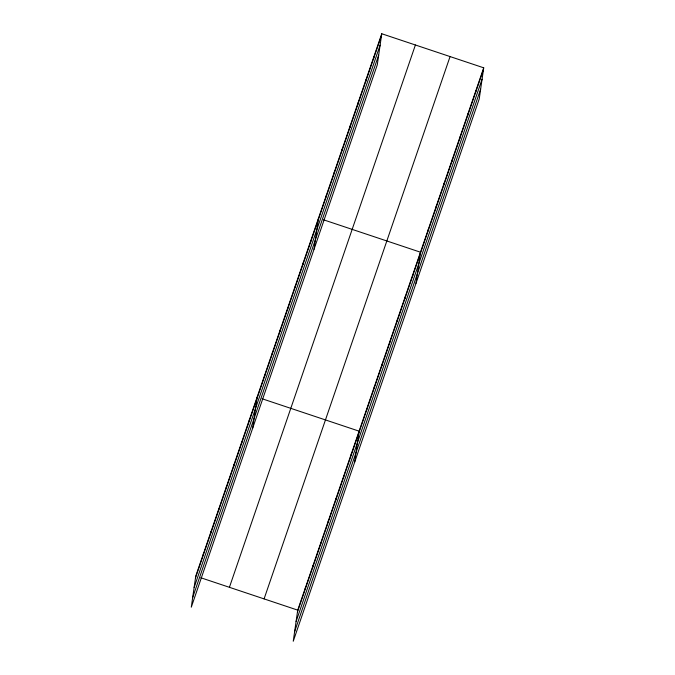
<?xml version="1.0" encoding="UTF-8"?>
<svg xmlns="http://www.w3.org/2000/svg" width="675" height="675" viewBox="0 0 675 675"><rect width="100%" height="100%" fill="white"/><g stroke="black" fill="none" stroke-linecap="round" stroke-linejoin="round"><path stroke-width="1.01" d="M203.192 555.407L203.445 553.694M210.87 533.039L211.115 531.326M218.54 510.671L218.784 508.958M226.209 488.295L226.462 486.582M233.887 465.927L234.132 464.214M241.557 443.559L241.802 441.847M249.227 421.183L249.472 419.47M252.661 428.22L257.15 397.102M264.575 376.448L264.819 374.735M272.244 354.071L272.489 352.358M279.914 331.703L280.159 329.991M287.584 309.336L287.837 307.623M295.262 286.959L295.507 285.247M302.932 264.592L303.176 262.879M310.601 242.224L310.846 240.511M314.035 249.252L318.524 218.135M326.177 196.805L326.422 195.092M334.083 173.753L334.327 172.041M341.989 150.702L342.233 148.989M349.895 127.659L350.139 125.947M357.792 104.608L358.045 102.895M365.698 81.557L365.951 79.844M373.604 58.514L373.849 56.801M483.713 67.812L297.726 610.133L293.245 641.25L479.233 98.93L483.713 67.812L381.755 33.75L195.767 576.07L191.287 607.188L377.274 64.867L381.755 33.75M305.151 589.477L305.404 587.765M312.829 567.101L313.073 565.388M320.498 544.733L320.743 543.021M328.168 522.366L328.413 520.653M335.838 499.989L336.091 498.277M343.516 477.622L343.761 475.909M351.186 455.254L351.43 453.541M354.62 462.282L359.1 431.165L262.094 398.756M366.525 410.51L366.778 408.797M374.203 388.142L374.448 386.429M381.873 365.766L382.118 364.053M389.543 343.398L389.787 341.685M397.212 321.03L397.465 319.317M404.89 298.654L405.135 296.941M412.56 276.286L412.805 274.573M415.994 283.323L420.474 252.205L323.468 219.788M428.136 230.867L428.38 229.154M436.042 207.816L436.286 206.103M443.947 184.773L444.192 183.06M451.845 161.722L452.098 160.009M459.751 138.67L460.004 136.957M467.657 115.627L467.902 113.915M475.563 92.576L475.807 90.863M195.522 577.783L381.51 35.463M194.13 587.486L380.109 45.166M192.687 597.485L378.667 55.164M229.416 587.309L415.403 44.989M264.085 598.894L450.065 56.573M297.481 611.845L483.469 69.525M296.08 621.548L482.068 79.228M294.646 631.547L480.625 89.227M200.72 577.724L297.726 610.133"/></g></svg>
